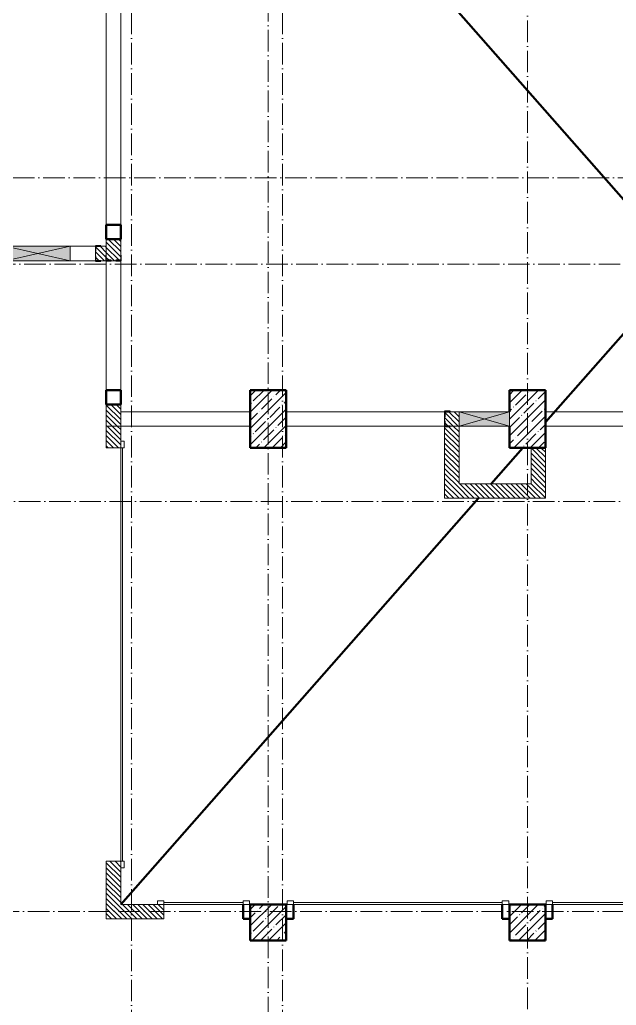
# Model space of a CAD drawing. Header units: millimetres. Extents: x 2294 to 908349, y -83289 to 219220.
# Drawn here: x 171781 to 180068, y 72304 to 86006 of the extents above; entities that cross this region are included whole.
import ezdxf

# ---------------------------------------------------------------- set-up
doc = ezdxf.new("R2010")
doc.units = ezdxf.units.MM
doc.linetypes.add('50_200_ШТРИХ_1Т_ш5_п1_п1_', pattern=[700, 500, -100, 0, -100])
for name, color, linetype, lineweight in [('A-DETL-____-OTLN-1', 7, 'Continuous', 50), ('A-DETL-GENF-OTLN', 7, 'Continuous', 9), ('A-DOOR-____-MCUT', 7, 'Continuous', 13), ('A-DOOR-____-OTLN', 7, 'Continuous', 9), ('A-FLOR-____-OTLN', 7, 'Continuous', 9), ('A-GENM-____-MCUT', 7, 'Continuous', 25), ('A-GENM-____-OTLN-1', 7, 'Continuous', 25), ('A-GLAZ-____-OTLN', 7, 'Continuous', 9), ('A-WALL-____-MCUT', 7, 'Continuous', 13), ('A-WALL-____-PATT-1', 7, 'Continuous', 9), ('I-WALL-____-OTLN', 7, 'Continuous', 9), ('S-COLS-____-MCUT', 7, 'Continuous', 50), ('S-COLS-____-OTLN', 7, 'Continuous', 9), ('S-GRID-____-OTLN-1', 7, '50_200_ШТРИХ_1Т_ш5_п1_п1_', 9)]:
    doc.layers.add(name, color=color, linetype=linetype, lineweight=lineweight)
pattern_1 = [(135, (165583.507, 6025.276), (-35.35534, -35.35534), [])]

# ---------------------------------------------------------------- blocks, each defined once
blk = doc.blocks.new('3osi')
at = {"layer": 'S-GRID-____-OTLN-1', "color": 251, "ltscale": 0.6, "true_color": 0x636466}
for p, q in [((173333.5, 58916.9), (173333.5, 96918.1)), ((175233.5, 59097), (175233.5, 96918.1)), ((178833.5, 96918.1), (178833.5, 58916.9)), ((175433.5, 58916.9), (175433.5, 96653.9)), ((212738.1, 83806.3), (160914.7, 83806.3)), ((198188.5, 82606.3), (160914.7, 82606.3)), ((190133.5, 79306.3), (160914.7, 79306.3)), ((269657.9, 73606.3), (160914.7, 73606.3))]:
    blk.add_line(p, q, dxfattribs=at)
blk = doc.blocks.new('BSC_Колонна _Прямоугольная - 500х800-V10-АР1_План отверстий 3 этажа в осях 1-64_Ю-ЯЯ')
at = {"layer": 'S-COLS-____-OTLN'}
h = blk.add_hatch(dxfattribs=at)
h.set_pattern_fill('FP_14', color=256, style=0, pattern_type=2)
h.set_pattern_definition([(45, (-9650, -74431.04), (-114.04925, 114.04925), []), (45, (-9535.95, -74431.04), (-114.04925, 114.04925), [201.613, -40.323, 3.353, -36.97])])
h.paths.add_polyline_path([(-250, -400), (250, -400), (250, 400), (-250, 400)], flags=0)
at = {"layer": 'S-COLS-____-MCUT'}
for p, q in [((250, 400), (-250, 400)), ((-250, 400), (-250, -400)), ((250, -400), (250, 400)), ((-250, -400), (250, -400))]:
    blk.add_line(p, q, dxfattribs=at)
blk = doc.blocks.new('BSC_Колонна _Прямоугольная - 500х500-25976076-АР1_План отверстий 3 этажа в осях 1-64_Ю-ЯЯ')
at = {"layer": 'S-COLS-____-OTLN'}
h = blk.add_hatch(dxfattribs=at)
h.set_pattern_fill('FP_15', color=256, style=0, pattern_type=2)
h.set_pattern_definition([(45, (-9650, -67431.04), (-114.04925, 114.04925), []), (45, (-9535.95, -67431.04), (-114.04925, 114.04925), [201.613, -40.323, 3.353, -36.97])])
h.paths.add_polyline_path([(-250, -250), (250, -250), (250, 250), (-250, 250)], flags=0)
at = {"layer": 'S-COLS-____-MCUT'}
for p, q in [((250, 250), (-250, 250)), ((-250, 250), (-250, -250)), ((250, -250), (250, 250)), ((-250, -250), (250, -250))]:
    blk.add_line(p, q, dxfattribs=at)
blk = doc.blocks.new('BSC_Колонна _Прямоугольная - 500х500-V11-АР1_План отверстий 3 этажа в осях 1-64_Ю-ЯЯ')
at = {"layer": 'S-COLS-____-OTLN'}
h = blk.add_hatch(dxfattribs=at)
h.set_pattern_fill('FP_17', color=256, style=0, pattern_type=2)
h.set_pattern_definition([(45, (-13250, -67431.04), (-114.04925, 114.04925), []), (45, (-13135.95, -67431.04), (-114.04925, 114.04925), [201.613, -40.323, 3.353, -36.97])])
h.paths.add_polyline_path([(-250, -250), (250, -250), (250, 250), (-250, 250)], flags=0)
at = {"layer": 'S-COLS-____-MCUT'}
for p, q in [((250, 250), (-250, 250)), ((-250, 250), (-250, -250)), ((250, -250), (250, 250)), ((-250, -250), (250, -250))]:
    blk.add_line(p, q, dxfattribs=at)
blk = doc.blocks.new('BSC_Колонна _Прямоугольная - 500х800-V66-АР1_План отверстий 3 этажа в осях 1-64_Ю-ЯЯ')
at = {"layer": 'S-COLS-____-OTLN'}
h = blk.add_hatch(dxfattribs=at)
h.set_pattern_fill('FP_74', color=256, style=0, pattern_type=2)
h.set_pattern_definition([(45, (-13250, -74431.04), (-114.04925, 114.04925), []), (45, (-13135.95, -74431.04), (-114.04925, 114.04925), [201.613, -40.323, 3.353, -36.97])])
h.paths.add_polyline_path([(-250, -400), (250, -400), (250, 400), (-250, 400), (-250, -100)], flags=0)
at = {"layer": 'S-COLS-____-MCUT'}
for p, q in [((250, 400), (-250, 400)), ((-250, 400), (-250, 100)), ((250, -400), (250, 400)), ((-250, -100), (-250, -400)), ((-250, -400), (250, -400))]:
    blk.add_line(p, q, dxfattribs=at)
blk = doc.blocks.new('Фахверк_СКБ_Уголок - 200_3550_зеркало-28264001-АР1_План отверстий 3 этажа в осях 1-64_Ю-ЯЯ')
at = {"layer": 'A-GENM-____-MCUT'}
for p, q in [((200, 156), (125, 156)), ((125, 156), (125, 81)), ((131, 81), (131, 150)), ((131, 150), (200, 150)), ((200, 150), (200, 156)), ((125, 81), (131, 81)), ((131, 19), (125, 19)), ((125, 19), (125, -56)), ((131, -50), (131, 19)), ((125, -56), (200, -56)), ((200, -50), (131, -50)), ((200, -56), (200, -50))]:
    blk.add_line(p, q, dxfattribs=at)
blk = doc.blocks.new('DM_Штора_Противопожарная_Doormaster_EI-60 - ш_2900 х в_2680-31485572-АР1_План отверстий 3 этажа в осях 1-64_Ю-ЯЯ')
at = {"layer": 'A-DOOR-____-MCUT'}
for p, q in [((-1325, 150), (-1415, 150)), ((-1415, 150), (-1415, 100)), ((-1325, 100), (-1325, 150)), ((1575, 150), (1575, 100)), ((1665, 150), (1575, 150)), ((1665, 100), (1665, 150)), ((-1415, 100), (-1325, 100)), ((-1325, 125), (1575, 125)), ((1575, 100), (1665, 100))]:
    blk.add_line(p, q, dxfattribs=at)
blk = doc.blocks.new('DM_Штора_Противопожарная_Doormaster_EI-60 - ш_4000 х в_2680-31485573-АР1_План отверстий 3 этажа в осях 1-64_Ю-ЯЯ')
at = {"layer": 'A-DOOR-____-MCUT'}
for p, q in [((-1875, 150), (-1965, 150)), ((-1965, 150), (-1965, 100)), ((-1875, 100), (-1875, 150)), ((2125, 150), (2125, 100)), ((2215, 150), (2125, 150)), ((2215, 100), (2215, 150)), ((-1965, 100), (-1875, 100)), ((-1875, 125), (2125, 125)), ((2125, 100), (2215, 100))]:
    blk.add_line(p, q, dxfattribs=at)
blk = doc.blocks.new('DM_Штора_Противопожарная_Doormaster_EI-60 - ш_5750 х в2680-31836437-АР1_План отверстий 3 этажа в осях 1-64_Ю-ЯЯ')
at = {"layer": 'A-DOOR-____-MCUT'}
for p, q in [((-2750, 150), (-2840, 150)), ((-2840, 150), (-2840, 100)), ((-2750, 100), (-2750, 150)), ((3000, 150), (3000, 100)), ((3090, 150), (3000, 150)), ((3090, 100), (3090, 150)), ((-2840, 100), (-2750, 100)), ((-2750, 125), (3000, 125)), ((3000, 100), (3090, 100))]:
    blk.add_line(p, q, dxfattribs=at)
blk = doc.blocks.new('DM_Штора_Противопожарная_Doormaster_EI-60 - ш_1100 х в_2680-31485576-АР1_План отверстий 3 этажа в осях 1-64_Ю-ЯЯ')
at = {"layer": 'A-DOOR-____-MCUT'}
for p, q in [((-425, 150), (-515, 150)), ((-515, 150), (-515, 100)), ((-425, 100), (-425, 150)), ((675, 150), (675, 100)), ((765, 150), (675, 150)), ((765, 100), (765, 150)), ((-515, 100), (-425, 100)), ((-425, 125), (675, 125)), ((675, 100), (765, 100))]:
    blk.add_line(p, q, dxfattribs=at)
blk = doc.blocks.new('BSC_Колонна _Прямоугольная1 - 200х100 _металл_-31488033-АР1_План отверстий 3 этажа в осях 1-64_Ю-ЯЯ')
at = {"layer": 'S-COLS-____-MCUT'}
for p, q in [((100, 50), (-100, 50)), ((-100, 50), (-100, 40)), ((100, -50), (100, 50)), ((-100, -50), (100, -50))]:
    blk.add_line(p, q, dxfattribs=at)
blk = doc.blocks.new('BSC_Колонна _Прямоугольная1 - 200х100 _металл_-V209-АР1_План отверстий 3 этажа в осях 1-64_Ю-ЯЯ')
at = {"layer": 'S-COLS-____-MCUT'}
for p, q in [((100, 50), (-100, 50)), ((100, -50), (100, 50)), ((-100, -40), (-100, -50)), ((-100, -50), (100, -50))]:
    blk.add_line(p, q, dxfattribs=at)
blk = doc.blocks.new('BSC_Колонна _Прямоугольная1 - 200х200 _металл_-35216022-АР1_План отверстий 3 этажа в осях 1-64_Ю-ЯЯ')
at = {"layer": 'S-COLS-____-MCUT'}
for p, q in [((100, 100), (-100, 100)), ((-100, 100), (-100, -100)), ((100, -100), (100, 100)), ((-100, -100), (100, -100))]:
    blk.add_line(p, q, dxfattribs=at)
blk = doc.blocks.new('Фахверк_СКБ_Уголок - 200_3550-28267367-АР1_План отверстий 3 этажа в осях 1-64_Ю-ЯЯ')
at = {"layer": 'A-GENM-____-MCUT'}
for p, q in [((200, 156), (125, 156)), ((125, 156), (125, 81)), ((131, 81), (131, 150)), ((131, 150), (200, 150)), ((200, 150), (200, 156)), ((125, 81), (131, 81)), ((131, 19), (125, 19)), ((125, 19), (125, -56)), ((131, -50), (131, 19)), ((125, -56), (200, -56)), ((200, -50), (131, -50)), ((200, -56), (200, -50))]:
    blk.add_line(p, q, dxfattribs=at)
blk = doc.blocks.new('Фахверк_СКБ_Уголок - 200_3960-28268576-АР1_План отверстий 3 этажа в осях 1-64_Ю-ЯЯ')
at = {"layer": 'A-GENM-____-MCUT'}
for p, q in [((200, 156), (125, 156)), ((125, 156), (125, 81)), ((131, 81), (131, 150)), ((131, 150), (200, 150)), ((200, 150), (200, 156)), ((125, 81), (131, 81)), ((131, 19), (125, 19)), ((125, 19), (125, -56)), ((131, -50), (131, 19)), ((125, -56), (200, -56)), ((200, -50), (131, -50)), ((200, -56), (200, -50))]:
    blk.add_line(p, q, dxfattribs=at)
blk = doc.blocks.new('AR_Отверстие прямоугольное _в стене__БезПР - AR_Отверстие прямоугольное _в стене__БезПР-36898863-АР1_План отверстий 3 этажа в осях 1-64_Ю-ЯЯ')
at = {"layer": 'A-GLAZ-____-OTLN'}
blk.add_hatch(color=256, dxfattribs=at).paths.add_polyline_path([(-350, 100), (-350, -100), (350, -100), (350, 100)], flags=0)
at = {"layer": 'A-DETL-GENF-OTLN'}
for p, q in [((-350, -100), (-350, 100)), ((-350, 100), (350, 100)), ((350, 100), (-350, -100)), ((-350, 100), (350, -100)), ((350, 100), (-350, 100)), ((-350, 100), (-350, -100)), ((350, 100), (350, -100)), ((350, -100), (350, 100)), ((350, -100), (-350, -100)), ((-350, -100), (350, -100))]:
    blk.add_line(p, q, dxfattribs=at)
at = {"layer": 'A-GLAZ-____-OTLN'}
blk.add_line((350, 100), (-350, 100), dxfattribs=at)
blk = doc.blocks.new('AR_Отверстие прямоугольное _в стене_ - AR_Отверстие прямоугольное _в стене__ОВ-36907948-АР1_План отверстий 3 этажа в осях 1-64_Ю-ЯЯ')
at = {"layer": 'A-GLAZ-____-OTLN'}
blk.add_hatch(color=256, dxfattribs=at).paths.add_polyline_path([(450, -100), (450, 100), (-450, 100), (-450, -100)], flags=0)
at = {"layer": 'A-DETL-GENF-OTLN'}
for p, q in [((-450, -100), (-450, 100)), ((-450, 100), (450, 100)), ((450, 100), (-450, -100)), ((-450, 100), (450, -100)), ((450, 100), (-450, 100)), ((-450, 100), (-450, -100)), ((450, 100), (450, -100)), ((450, -100), (450, 100)), ((450, -100), (-450, -100)), ((-450, -100), (450, -100))]:
    blk.add_line(p, q, dxfattribs=at)
blk = doc.blocks.new('3floor')
at = {"layer": 'A-WALL-____-PATT-1'}
h = blk.add_hatch(dxfattribs=at)
h.set_pattern_fill('FP_9', color=256, style=0, pattern_type=2)
h.set_pattern_definition(pattern_1)
h.paths.add_polyline_path([(173115, 82656), (173115, 82662), (173184, 82662), (173184, 82956), (172984, 82956), (172984, 82662), (173053, 82662), (173053, 82656)], flags=0)
h = blk.add_hatch(dxfattribs=at)
h.set_pattern_fill('FP_9', color=256, style=0, pattern_type=2)
h.set_pattern_definition(pattern_1)
h.paths.add_polyline_path([(172978, 82656), (172978, 82731), (172984, 82731), (172984, 82856), (172840, 82856), (172840, 82787), (172834, 82787), (172834, 82725), (172840, 82725), (172840, 82656), (172909, 82656)], flags=0)
h = blk.add_hatch(dxfattribs=at)
h.set_pattern_fill('FP_9', color=256, style=0, pattern_type=2)
h.set_pattern_definition(pattern_1)
h.paths.add_polyline_path([(173184, 80356), (173184, 80656), (172984, 80656), (172984, 80356)], flags=0)
h = blk.add_hatch(dxfattribs=at)
h.set_pattern_fill('FP_9', color=256, style=0, pattern_type=2)
h.set_pattern_definition(pattern_1)
h.paths.add_polyline_path([(177690, 80356), (177884, 80356), (177884, 80556), (177690, 80556), (177690, 80487), (177684, 80487), (177684, 80425), (177690, 80425)], flags=0)
h = blk.add_hatch(dxfattribs=at)
h.set_pattern_fill('FP_9', color=256, style=0, pattern_type=2)
h.set_pattern_definition(pattern_1)
h.paths.add_polyline_path([(173184, 73506), (173184, 74306), (172984, 74306), (172984, 73506)], flags=0)
h.paths.add_polyline_path([(173184, 80056), (173184, 80356), (172984, 80356), (172984, 80056)], flags=0)
h = blk.add_hatch(dxfattribs=at)
h.set_pattern_fill('FP_9', color=256, style=0, pattern_type=2)
h.set_pattern_definition(pattern_1)
h.paths.add_polyline_path([(177684, 79356), (177884, 79356), (177884, 80356), (177759, 80356), (177759, 80350), (177684, 80350), (177684, 79394)], flags=0)
h = blk.add_hatch(dxfattribs=at)
h.set_pattern_fill('FP_9', color=256, style=0, pattern_type=2)
h.set_pattern_definition(pattern_1)
h.paths.add_polyline_path([(179084, 79556), (179084, 80056), (178884, 80056), (178884, 79556)], flags=0)
h = blk.add_hatch(dxfattribs=at)
h.set_pattern_fill('FP_9', color=256, style=0, pattern_type=2)
h.set_pattern_definition(pattern_1)
h.paths.add_polyline_path([(177884, 79356), (179084, 79356), (179084, 79556), (177884, 79556), (177884, 79394)], flags=0)
h = blk.add_hatch(dxfattribs=at)
h.set_pattern_fill('FP_9', color=256, style=0, pattern_type=2)
h.set_pattern_definition(pattern_1)
h.paths.add_polyline_path([(173694, 73506), (173784, 73506), (173784, 73706), (173184, 73706), (173184, 73506)], flags=0)
at = {"layer": 'A-DETL-____-OTLN-1'}
for p, q in [((173184, 91456), (182756, 80556)), ((179084, 80411), (185834, 88081)), ((178332, 79556), (178772, 80056)), ((173184, 73706), (178156, 79356))]:
    blk.add_line(p, q, dxfattribs=at)
at = {"layer": 'A-FLOR-____-OTLN'}
for p, q in [((173184, 74306), (173184, 80056)), ((174884, 73706), (173784, 73706)), ((178484, 73706), (175584, 73706)), ((183184, 73706), (179184, 73706))]:
    blk.add_line(p, q, dxfattribs=at)
at = {"layer": 'A-WALL-____-MCUT'}
for p, q in [((172984, 82956), (172984, 82731)), ((173184, 82731), (173184, 82956)), ((172834, 82787), (172834, 82725)), ((172984, 82856), (172909, 82856)), ((172909, 82656), (172978, 82656)), ((173053, 82656), (173115, 82656)), ((172984, 80656), (172984, 80056)), ((173184, 80146), (173184, 80656)), ((177684, 80487), (177684, 80425)), ((177884, 80556), (177759, 80556)), ((172984, 80356), (173184, 80356)), ((177684, 80350), (177684, 79356)), ((177759, 80356), (177884, 80356)), ((177884, 79556), (177884, 80356)), ((172984, 80056), (173184, 80056)), ((178884, 80056), (178884, 79556)), ((179084, 79356), (179084, 80056)), ((178884, 79556), (177884, 79556)), ((177684, 79356), (179084, 79356)), ((172984, 74306), (172984, 73506)), ((173184, 74306), (172984, 74306)), ((173184, 73706), (173184, 74216)), ((173694, 73706), (173184, 73706)), ((173784, 73506), (173784, 73706)), ((172984, 73506), (173784, 73506))]:
    blk.add_line(p, q, dxfattribs=at)
at = {"layer": 'I-WALL-____-OTLN'}
for p, q in [((172984, 83156), (172984, 88606)), ((173184, 88606), (173184, 83156)), ((172484, 82856), (172834, 82856)), ((172834, 82656), (172484, 82656)), ((172984, 80856), (172984, 82656)), ((173184, 82656), (173184, 80856)), ((173184, 80556), (174984, 80556)), ((175484, 80556), (177684, 80556)), ((179084, 80556), (182384, 80556)), ((174984, 80356), (173184, 80356)), ((177684, 80356), (175484, 80356)), ((182384, 80356), (179084, 80356))]:
    blk.add_line(p, q, dxfattribs=at)
at = {"layer": 'A-DOOR-____-OTLN', "rotation": 269.9999999999994}
blk.add_blockref('DM_Штора_Противопожарная_Doormaster_EI-60 - ш_5750 х в2680-31836437-АР1_План отверстий 3 этажа в осях 1-64_Ю-ЯЯ', (173084, 77306), dxfattribs=at)
at = {"layer": 'A-DOOR-____-OTLN'}
for name, p in [('DM_Штора_Противопожарная_Doormaster_EI-60 - ш_1100 х в_2680-31485576-АР1_План отверстий 3 этажа в осях 1-64_Ю-ЯЯ', (174209, 73606)), ('DM_Штора_Противопожарная_Doormaster_EI-60 - ш_2900 х в_2680-31485572-АР1_План отверстий 3 этажа в осях 1-64_Ю-ЯЯ', (176909, 73606)), ('DM_Штора_Противопожарная_Doormaster_EI-60 - ш_4000 х в_2680-31485573-АР1_План отверстий 3 этажа в осях 1-64_Ю-ЯЯ', (181059, 73606))]:
    blk.add_blockref(name, p, dxfattribs=at)
at = {"layer": 'A-GENM-____-OTLN-1'}
for name, p in [('Фахверк_СКБ_Уголок - 200_3550_зеркало-28264001-АР1_План отверстий 3 этажа в осях 1-64_Ю-ЯЯ', (172709, 82706)), ('Фахверк_СКБ_Уголок - 200_3550-28267367-АР1_План отверстий 3 этажа в осях 1-64_Ю-ЯЯ', (177559, 80406))]:
    blk.add_blockref(name, p, dxfattribs=at)
at = {"layer": 'A-GENM-____-OTLN-1', "rotation": 89.99999999999991}
blk.add_blockref('Фахверк_СКБ_Уголок - 200_3960-28268576-АР1_План отверстий 3 этажа в осях 1-64_Ю-ЯЯ', (173134, 82531), dxfattribs=at)
at = {"layer": 'A-GLAZ-____-OTLN'}
blk.add_blockref('AR_Отверстие прямоугольное _в стене_ - AR_Отверстие прямоугольное _в стене__ОВ-36907948-АР1_План отверстий 3 этажа в осях 1-64_Ю-ЯЯ', (172034, 82756), dxfattribs=at)
at = {"layer": 'A-GLAZ-____-OTLN', "rotation": 180}
blk.add_blockref('AR_Отверстие прямоугольное _в стене__БезПР - AR_Отверстие прямоугольное _в стене__БезПР-36898863-АР1_План отверстий 3 этажа в осях 1-64_Ю-ЯЯ', (178234, 80456), dxfattribs=at)
at = {"layer": 'S-COLS-____-OTLN', "rotation": 270.0000000000001}
for name, p in [('BSC_Колонна _Прямоугольная1 - 200х200 _металл_-35216022-АР1_План отверстий 3 этажа в осях 1-64_Ю-ЯЯ', (173084, 83056)), ('BSC_Колонна _Прямоугольная1 - 200х200 _металл_-35216022-АР1_План отверстий 3 этажа в осях 1-64_Ю-ЯЯ', (173084, 80756)), ('BSC_Колонна _Прямоугольная1 - 200х100 _металл_-31488033-АР1_План отверстий 3 этажа в осях 1-64_Ю-ЯЯ', (174934, 73606)), ('BSC_Колонна _Прямоугольная1 - 200х100 _металл_-V209-АР1_План отверстий 3 этажа в осях 1-64_Ю-ЯЯ', (175534, 73606)), ('BSC_Колонна _Прямоугольная1 - 200х100 _металл_-31488033-АР1_План отверстий 3 этажа в осях 1-64_Ю-ЯЯ', (178534, 73606)), ('BSC_Колонна _Прямоугольная1 - 200х100 _металл_-V209-АР1_План отверстий 3 этажа в осях 1-64_Ю-ЯЯ', (179134, 73606))]:
    blk.add_blockref(name, p, dxfattribs=at)
at = {"layer": 'S-COLS-____-OTLN'}
for name, p in [('BSC_Колонна _Прямоугольная - 500х800-V10-АР1_План отверстий 3 этажа в осях 1-64_Ю-ЯЯ', (175234, 80456)), ('BSC_Колонна _Прямоугольная - 500х800-V66-АР1_План отверстий 3 этажа в осях 1-64_Ю-ЯЯ', (178834, 80456)), ('BSC_Колонна _Прямоугольная - 500х500-25976076-АР1_План отверстий 3 этажа в осях 1-64_Ю-ЯЯ', (175234, 73456)), ('BSC_Колонна _Прямоугольная - 500х500-V11-АР1_План отверстий 3 этажа в осях 1-64_Ю-ЯЯ', (178834, 73456))]:
    blk.add_blockref(name, p, dxfattribs=at)

msp = doc.modelspace()

# ---------------------------------------------------------------- block references
for name in ['3osi', '3floor']:
    msp.add_blockref(name, (0, 0))

doc.saveas('drawing.dxf')
